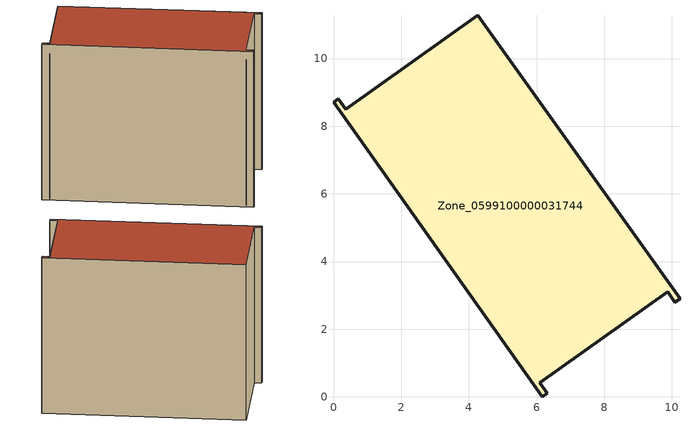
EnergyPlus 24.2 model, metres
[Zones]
Zone_0599100000031744
 floor ground (C_G): 6.32,0.1 6.17,0 0,8.7 0.15,8.8 0.37,8.49 4.27,11.28 10.24,2.9 10.09,2.8 9.88,3.11 6.1,0.41 z0
 wall outside (C_F): 6.17,0 6.32,0.1 6.1,0.41 9.88,3.11 10.09,2.8 10.24,2.9 4.27,11.28 0.37,8.49 0.15,8.8 0,8.7 6.17,0 z0:8.48
 roof outside (C_R): 0.15,8.8 0,8.7 6.17,0 6.32,0.1 6.1,0.41 9.88,3.11 10.09,2.8 10.24,2.9 4.27,11.28 0.37,8.49 z8.48
[BUILDING]
Pand.0599100000031744: North Axis=0; Terrain=City; Loads Convergence Tolerance Value=0.04; Temperature Convergence Tolerance Value=0.4; Solar Distribution=FullExterior; Maximum Number of Warmup Days=25; Minimum Number of Warmup Days=1
[Site:Location]
Rotterdam.The.Hague.AP_ZH_NLD Design_Conditions: Latitude=51.96; Longitude=4.45; Time Zone=1; Elevation=-4.5
[SITE:GROUNDTEMPERATURE:BUILDINGSURFACE]
18, 18, 18, 18, 18, 18, 18, 18, 18, 18, 18, 18
[MATERIAL] Thermal Absorptance=0.9; Solar Absorptance=0.7; Visible Absorptance=0.7
Name | Roughness | Thickness | Conductivity | Density | Specific Heat
G.TI.1975-1991 | MediumSmooth | 0.15 | 0.288461 | 540 | 1210
F.TI.1975-1991 | Rough | 0.3 | 0.230769 | 1920 | 840
R.TI.1975-1991 | MediumRough | 0.2 | 0.153846 | 1500 | 1000
[CONSTRUCTION]
C_G: G.TI.1975-1991
C_F: F.TI.1975-1991
C_R: R.TI.1975-1991
[ZONE]
Zone_0599100000031744: Type=1; Multiplier=1; Ceiling Height=Autocalculate; Volume=Autocalculate; Floor Area=autocalculate; Part of Total Floor Area=Yes
[ZONEINFILTRATION:DESIGNFLOWRATE]
Infil_Zone_0599100000031744: Zone or ZoneList or Space or SpaceList=Zone_0599100000031744; Schedule=AlwaysOn; Design Flow Rate Calculation Method=Flow/Area; Flow Rate per Floor Area=0.003; Constant Term Coefficient=1; Temperature Term Coefficient=0; Velocity Term Coefficient=0; Velocity Squared Term Coefficient=0
[HVACTEMPLATE:ZONE:IDEALLOADSAIRSYSTEM]
Zone_0599100000031744: Maximum Heating Supply Air Temperature=50; Minimum Cooling Supply Air Temperature=13; Maximum Heating Supply Air Humidity Ratio=0.0156; Minimum Cooling Supply Air Humidity Ratio=0.0077; Heating Limit=NoLimit; Cooling Limit=NoLimit; Dehumidification Control Type=ConstantSensibleHeatRatio; Cooling Sensible Heat Ratio=0.7; Dehumidification Setpoint=60; Humidification Control Type=None; Humidification Setpoint=30; Outdoor Air Method=None; Outdoor Air Flow Rate per Person=0.00944; Outdoor Air Flow Rate per Zone Floor Area=0; Outdoor Air Flow Rate per Zone=0; Demand Controlled Ventilation Type=None; Outdoor Air Economizer Type=NoEconomizer; Heat Recovery Type=None; Sensible Heat Recovery Effectiveness=0.7; Latent Heat Recovery Effectiveness=0.65
[ZONECONTROL:THERMOSTAT]
ThermostatControl_Zone_0599100000031744: Zone or ZoneList=Zone_0599100000031744; Control Type Schedule=DualSetpointControlType; Control 1=Thermostat_Zone_0599100000031744; Temperature Difference Between Cutout And Setpoint=0
[THERMOSTATSETPOINT:DUALSETPOINT]
Thermostat_Zone_0599100000031744: Heating Setpoint Temperature Schedule=HeatingSetpoint_Zone_0599100000031744; Cooling Setpoint Temperature Schedule=CoolingSetpoint_Zone_0599100000031744
[SCHEDULE:COMPACT]
HeatingSetpoint_Zone_0599100000031744: Through: 12/31, For: AllDays, Until: 24:00, 21
CoolingSetpoint_Zone_0599100000031744: Through: 12/31, For: AllDays, Until: 24:00, 24
DualSetpointControlType: Through: 12/31, For: AllDays, Until: 24:00, 4
AlwaysOn: Through: 12/31, For: AllDays, Until: 24:00, 1
